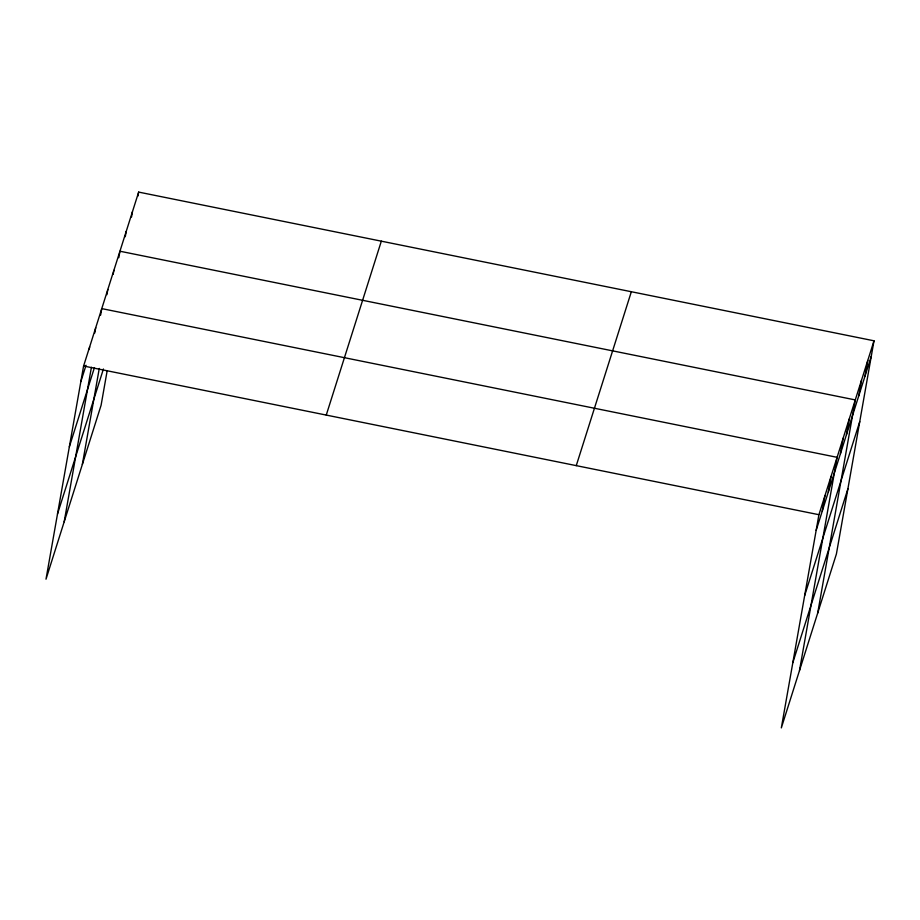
<?xml version="1.0" encoding="UTF-8"?>
<svg xmlns="http://www.w3.org/2000/svg" width="920" height="920" viewBox="0 0 920 920"><rect width="100%" height="100%" fill="white"/><g stroke="black" fill="none" stroke-linecap="round" stroke-linejoin="round"><path stroke-width="1.38" d="M874 340.803L818.915 514.705L781.333 727.904L836.406 553.99L874 340.803L138.667 192.096L83.593 366.01L46 579.197L101.085 405.294L107.191 370.61M89.194 349.485L89.654 346.886M94.794 332.959L95.715 327.75M64.181 521.812L91.425 367.252M100.613 315.134L101.763 308.614L837.096 457.32L799.503 670.507M106.904 294.699L107.824 289.489M113.195 274.263L113.884 270.353M82.351 464.416L99.279 368.437M118.795 257.738L119.945 251.229L855.278 399.924L817.684 613.122M125.269 236.727L126.189 231.518M131.514 217.016L132.434 211.807M137.977 196.006L138.667 192.096M822.227 511.221L824.975 495.581M828.276 492.085L831.036 476.445M840.397 453.824L843.157 438.184M846.457 434.7L849.217 419.06M858.762 395.853L861.511 380.224M864.995 376.142L867.755 360.513M80.834 381.65L86.031 365.251M69.333 446.844L94.438 367.586M57.5 514.004L103.419 369M326.255 415.081L381.328 241.166M576.265 465.635L631.338 291.732M816.166 530.346L871.24 356.431M804.666 595.539L859.751 421.624M792.821 662.71L847.906 488.796M83.593 366.01L818.915 514.705"/></g></svg>
